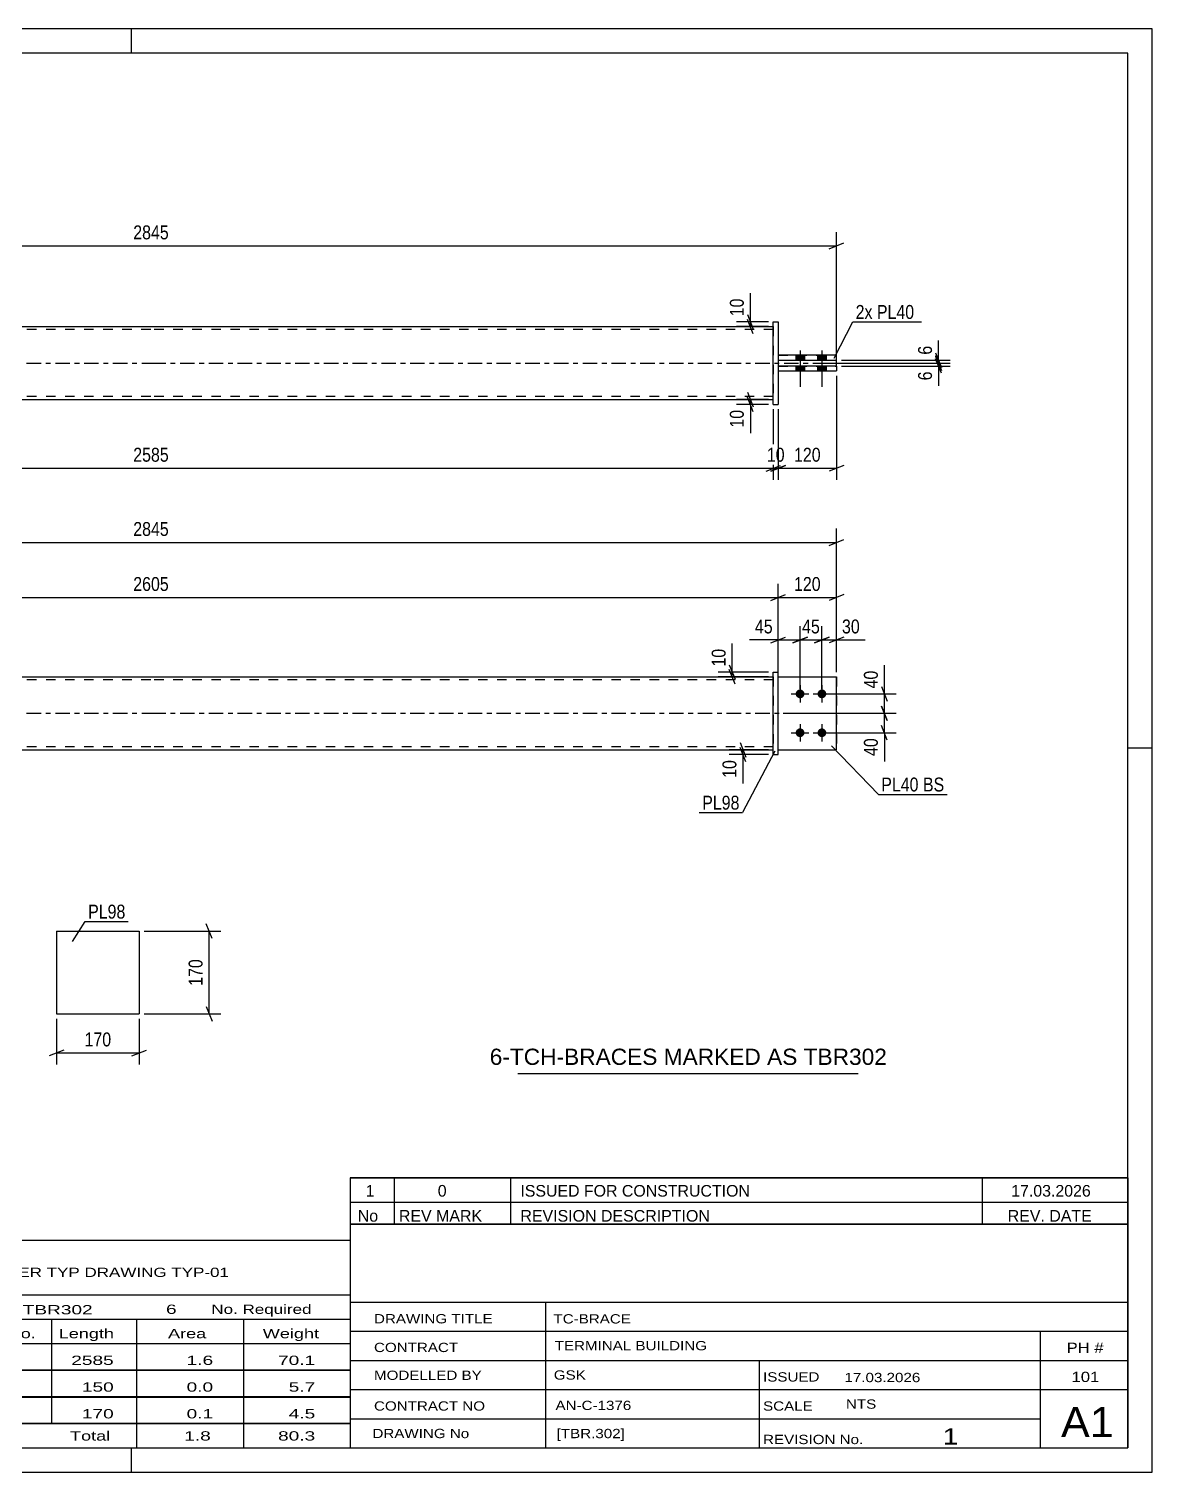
# Model space of a CAD drawing. Header units: millimetres. Extents: x 0 to 420, y 0 to 297.
# Drawn here: x 188.9 to 420, y 0 to 297 of the extents above; entities that cross this region are included whole.
import ezdxf

# ---------------------------------------------------------------- set-up
doc = ezdxf.new("R2010")
doc.units = ezdxf.units.MM
doc.linetypes.add('DXK_LINE_DOT2', pattern=[3.9198, 1.9599, -1.9599])
doc.linetypes.add('DXK_LINE_DOT3', pattern=[5.9187, 2.979, -0.9799, 0.9799, -0.9799])
doc.styles.add('Arial', font='ARIAL.TTF', dxfattribs={"height": 0.2})
doc.styles.add('Arial Narrow', font='ARIALN.TTF', dxfattribs={"height": 0.2})

# ---------------------------------------------------------------- blocks, each defined once
blk = doc.blocks.new('Unknown-580581929-1163')
at = {"color": 5, "linetype": 'Continuous'}
for p, q in [((420, 297), (0, 297)), ((210, 292), (210, 297)), ((420, 0), (420, 297)), ((415, 292), (5, 292)), ((415, 5), (415, 292)), ((420, 149), (415, 149)), ((5, 5), (415, 5)), ((210, 0), (210, 5)), ((0, 0), (420, 0))]:
    blk.add_line(p, q, dxfattribs=at)
blk = doc.blocks.new('Part-580581929-1818 - 1791')
at = {"color": 2, "linetype": 'Continuous'}
for p, q in [((343.05, 163.65), (355.05, 163.65)), ((355.05, 163.65), (355.05, 163.65)), ((355.05, 148.65), (355.05, 163.65)), ((343.05, 148.65), (355.05, 148.65))]:
    blk.add_line(p, q, dxfattribs=at)
at = {"color": 7, "linetype": 'DXK_LINE_DOT2'}
for p, q in [((343.05, 163.65), (355.05, 163.65)), ((343.05, 148.65), (343.05, 163.65)), ((343.05, 148.65), (343.05, 148.65)), ((343.05, 148.65), (355.05, 148.65))]:
    blk.add_line(p, q, dxfattribs=at)
blk = doc.blocks.new('Part-580581929-1798 - 1791')
at = {"color": 2, "linetype": 'Continuous'}
for p, q in [((342.05, 164.65), (343.05, 164.65)), ((342.05, 147.65), (342.05, 164.65)), ((343.05, 147.65), (343.05, 164.65)), ((342.05, 147.65), (342.05, 147.65)), ((342.05, 147.65), (343.05, 147.65))]:
    blk.add_line(p, q, dxfattribs=at)
at = {"color": 7, "linetype": 'DXK_LINE_DOT2'}
for p, q in [((342.05, 164.65), (343.05, 164.65)), ((342.05, 147.65), (343.05, 147.65))]:
    blk.add_line(p, q, dxfattribs=at)
blk = doc.blocks.new('Part-580581929-1823 - 1791')
at = {"color": 2, "linetype": 'Continuous'}
for p, q in [((85.95, 163.65), (213.95, 163.65)), ((214.05, 163.65), (342.05, 163.65)), ((85.95, 148.65), (213.95, 148.65)), ((214.05, 148.65), (342.05, 148.65))]:
    blk.add_line(p, q, dxfattribs=at)
at = {"color": 7, "linetype": 'DXK_LINE_DOT2'}
for p, q in [((85.95, 148.65), (85.95, 163.65)), ((342.05, 163.65), (342.05, 148.65)), ((213.95, 163.05), (85.95, 163.05)), ((342.05, 163.05), (214.05, 163.05)), ((213.95, 149.25), (85.95, 149.25)), ((342.05, 149.25), (214.05, 149.25))]:
    blk.add_line(p, q, dxfattribs=at)
at = {"color": 7, "linetype": 'DXK_LINE_DOT3'}
for p, q in [((75.95, 156.15), (213.95, 156.15)), ((214.05, 156.15), (352.05, 156.15))]:
    blk.add_line(p, q, dxfattribs=at)
blk = doc.blocks.new('Bolt-580581929-1824 - 1791')
at = {"linetype": 'Continuous'}
for points in [[(347.55, 161.05), (347.74, 161.03), (347.92, 160.97), (348.08, 160.88), (348.22, 160.75), (348.33, 160.6), (348.41, 160.43), (348.45, 160.24), (348.45, 160.05), (348.41, 159.87), (348.33, 159.7), (348.22, 159.55), (348.08, 159.42), (347.92, 159.33), (347.74, 159.27), (347.55, 159.25), (347.36, 159.27), (347.18, 159.33), (347.02, 159.42), (346.88, 159.55), (346.77, 159.7), (346.69, 159.87), (346.66, 160.05), (346.66, 160.24), (346.69, 160.43), (346.77, 160.6), (346.88, 160.75), (347.02, 160.88), (347.18, 160.97), (347.36, 161.03)], [(352.05, 161.05), (352.24, 161.03), (352.42, 160.97), (352.58, 160.88), (352.72, 160.75), (352.83, 160.6), (352.91, 160.43), (352.95, 160.24), (352.95, 160.05), (352.91, 159.87), (352.83, 159.7), (352.72, 159.55), (352.58, 159.42), (352.42, 159.33), (352.24, 159.27), (352.05, 159.25), (351.86, 159.27), (351.68, 159.33), (351.52, 159.42), (351.38, 159.55), (351.27, 159.7), (351.19, 159.87), (351.16, 160.05), (351.16, 160.24), (351.19, 160.43), (351.27, 160.6), (351.38, 160.75), (351.52, 160.88), (351.68, 160.97), (351.86, 161.03)], [(347.55, 153.05), (347.74, 153.03), (347.92, 152.97), (348.08, 152.88), (348.22, 152.75), (348.33, 152.6), (348.41, 152.43), (348.45, 152.24), (348.45, 152.05), (348.41, 151.87), (348.33, 151.7), (348.22, 151.55), (348.08, 151.42), (347.92, 151.33), (347.74, 151.27), (347.55, 151.25), (347.36, 151.27), (347.18, 151.33), (347.02, 151.42), (346.88, 151.55), (346.77, 151.7), (346.69, 151.87), (346.66, 152.05), (346.66, 152.24), (346.69, 152.43), (346.77, 152.6), (346.88, 152.75), (347.02, 152.88), (347.18, 152.97), (347.36, 153.03)], [(352.05, 153.05), (352.24, 153.03), (352.42, 152.97), (352.58, 152.88), (352.72, 152.75), (352.83, 152.6), (352.91, 152.43), (352.95, 152.24), (352.95, 152.05), (352.91, 151.87), (352.83, 151.7), (352.72, 151.55), (352.58, 151.42), (352.42, 151.33), (352.24, 151.27), (352.05, 151.25), (351.86, 151.27), (351.68, 151.33), (351.52, 151.42), (351.38, 151.55), (351.27, 151.7), (351.19, 151.87), (351.16, 152.05), (351.16, 152.24), (351.19, 152.43), (351.27, 152.6), (351.38, 152.75), (351.52, 152.88), (351.68, 152.97), (351.86, 153.03)]]:
    blk.add_hatch(color=1, dxfattribs=at).paths.add_polyline_path(points)
at = {"color": 1, "linetype": 'Continuous'}
for p, q in [((347.55, 161.95), (347.55, 158.35)), ((352.05, 161.95), (352.05, 158.35)), ((345.75, 160.15), (349.35, 160.15)), ((350.25, 160.15), (353.85, 160.15)), ((345.75, 152.15), (349.35, 152.15)), ((347.55, 153.95), (347.55, 150.35)), ((350.25, 152.15), (353.85, 152.15)), ((352.05, 153.95), (352.05, 150.35))]:
    blk.add_line(p, q, dxfattribs=at)
blk = doc.blocks.new('Part-580581929-1830 - 1791')
at = {"color": 7, "linetype": 'DXK_LINE_DOT2'}
for p, q in [((343.05, 163.65), (355.05, 163.65)), ((343.05, 148.65), (343.05, 163.65)), ((343.05, 163.65), (355.05, 163.65)), ((355.05, 163.65), (355.05, 163.65)), ((355.05, 163.65), (355.05, 148.65)), ((343.05, 148.65), (343.05, 148.65)), ((343.05, 148.65), (355.05, 148.65)), ((343.05, 148.65), (355.05, 148.65))]:
    blk.add_line(p, q, dxfattribs=at)
blk = doc.blocks.new('Bolt-580581929-2112 - 2109')
at = {"linetype": 'Continuous'}
for points in [[(348.45, 229.82), (346.65, 229.82), (346.65, 228.82), (348.45, 228.82)], [(348.45, 229.82), (346.65, 229.82), (346.65, 228.82), (348.45, 228.82)], [(352.95, 229.82), (351.15, 229.82), (351.15, 228.82), (352.95, 228.82)], [(352.95, 229.82), (351.15, 229.82), (351.15, 228.82), (352.95, 228.82)], [(348.45, 227.62), (346.65, 227.62), (346.65, 226.62), (348.45, 226.62)], [(348.45, 227.62), (346.65, 227.62), (346.65, 226.62), (348.45, 226.62)], [(352.95, 227.62), (351.15, 227.62), (351.15, 226.62), (352.95, 226.62)], [(352.95, 227.62), (351.15, 227.62), (351.15, 226.62), (352.95, 226.62)]]:
    blk.add_hatch(color=1, dxfattribs=at).paths.add_polyline_path(points)
at = {"color": 1, "linetype": 'Continuous'}
for p, q in [((346.65, 229.82), (346.65, 228.82)), ((346.65, 229.82), (346.65, 228.82)), ((347.55, 230.82), (347.55, 223.32)), ((347.55, 230.82), (347.55, 223.32)), ((348.45, 229.82), (348.45, 228.82)), ((348.45, 229.82), (348.45, 228.82)), ((351.15, 229.82), (351.15, 228.82)), ((351.15, 229.82), (351.15, 228.82)), ((352.05, 230.82), (352.05, 223.32)), ((352.05, 230.82), (352.05, 223.32)), ((352.95, 229.82), (352.95, 228.82)), ((352.95, 229.82), (352.95, 228.82)), ((346.65, 227.62), (346.65, 226.62)), ((346.65, 227.62), (346.65, 226.62)), ((348.45, 227.62), (348.45, 226.62)), ((348.45, 227.62), (348.45, 226.62)), ((351.15, 227.62), (351.15, 226.62)), ((351.15, 227.62), (351.15, 226.62)), ((352.95, 227.62), (352.95, 226.62)), ((352.95, 227.62), (352.95, 226.62))]:
    blk.add_line(p, q, dxfattribs=at)
blk = doc.blocks.new('Part-580581929-2117 - 2109')
at = {"color": 2, "linetype": 'Continuous'}
for p, q in [((85.95, 235.72), (213.95, 235.72)), ((214.05, 235.72), (342.05, 235.72)), ((85.95, 220.72), (213.95, 220.72)), ((214.05, 220.72), (342.05, 220.72))]:
    blk.add_line(p, q, dxfattribs=at)
at = {"color": 7, "linetype": 'DXK_LINE_DOT2'}
for p, q in [((85.95, 235.72), (85.95, 220.72)), ((213.95, 235.12), (85.95, 235.12)), ((342.05, 235.12), (214.05, 235.12)), ((342.05, 235.72), (342.05, 220.72)), ((213.95, 221.32), (85.95, 221.32)), ((342.05, 221.32), (214.05, 221.32))]:
    blk.add_line(p, q, dxfattribs=at)
at = {"color": 7, "linetype": 'DXK_LINE_DOT3'}
for p, q in [((75.95, 228.22), (213.95, 228.22)), ((214.05, 228.22), (352.05, 228.22))]:
    blk.add_line(p, q, dxfattribs=at)
blk = doc.blocks.new('Part-580581929-2118 - 2109')
at = {"color": 2, "linetype": 'Continuous'}
for p, q in [((342.05, 236.72), (342.05, 236.72)), ((342.05, 219.72), (342.05, 236.72)), ((342.05, 236.72), (343.05, 236.72)), ((343.05, 236.72), (343.05, 236.72)), ((343.05, 236.72), (343.05, 219.72)), ((342.05, 219.72), (343.05, 219.72)), ((342.05, 219.72), (342.05, 219.72)), ((343.05, 219.72), (343.05, 219.72))]:
    blk.add_line(p, q, dxfattribs=at)
at = {"color": 7, "linetype": 'DXK_LINE_DOT2'}
for p, q in [((342.05, 236.72), (343.05, 236.72)), ((342.05, 219.72), (343.05, 219.72)), ((343.05, 219.72), (343.05, 219.72))]:
    blk.add_line(p, q, dxfattribs=at)
blk = doc.blocks.new('Part-580581929-2134 - 2109')
at = {"color": 2, "linetype": 'Continuous'}
for p, q in [((355.05, 229.82), (343.05, 229.82)), ((343.05, 228.82), (355.05, 228.82)), ((355.05, 228.82), (355.05, 229.82))]:
    blk.add_line(p, q, dxfattribs=at)
at = {"color": 7, "linetype": 'DXK_LINE_DOT2'}
for p, q in [((343.05, 229.82), (343.05, 228.82)), ((343.05, 229.82), (355.05, 229.82)), ((343.05, 228.82), (355.05, 228.82))]:
    blk.add_line(p, q, dxfattribs=at)
blk = doc.blocks.new('Part-580581929-2139 - 2109')
at = {"color": 2, "linetype": 'Continuous'}
for p, q in [((355.05, 227.62), (343.05, 227.62)), ((343.05, 226.62), (355.05, 226.62)), ((355.05, 227.62), (355.05, 226.62))]:
    blk.add_line(p, q, dxfattribs=at)
at = {"color": 7, "linetype": 'DXK_LINE_DOT2'}
for p, q in [((343.05, 227.62), (343.05, 226.62)), ((343.05, 227.62), (355.05, 227.62)), ((343.05, 226.62), (355.05, 226.62))]:
    blk.add_line(p, q, dxfattribs=at)
blk = doc.blocks.new('Part-580581929-1390 - 1374')
at = {"color": 2, "linetype": 'Continuous'}
for p, q in [((194.56, 111.31), (194.56, 94.31)), ((194.56, 111.31), (211.56, 111.31)), ((211.56, 111.31), (211.56, 94.31)), ((194.56, 94.31), (211.56, 94.31))]:
    blk.add_line(p, q, dxfattribs=at)
blk = doc.blocks.new('StraightDimension-580581929-1926 - 1791')
at = {"color": 7, "linetype": 'Continuous'}
for p, q in [((343.05, 164.65), (343.05, 182.83)), ((355.05, 164.65), (355.05, 182.83)), ((341.55, 179.38), (344.55, 180.58)), ((343.05, 179.98), (355.05, 179.98)), ((356.55, 180.58), (353.55, 179.38))]:
    blk.add_line(p, q, dxfattribs=at)
at = {"color": 0}
blk.add_wipeout([(352.39, 180.73), (352.39, 184.93), (345.71, 184.93), (345.71, 180.73)], dxfattribs=at)
at = {"color": 3, "style": 'Arial Narrow'}
blk.add_text('120', height=2.863, dxfattribs=at).set_placement((346.31, 181.33))
blk = doc.blocks.new('StraightDimension-580581929-1887 - 1791')
at = {"color": 7, "linetype": 'Continuous'}
for p, q in [((72.95, 164.65), (72.95, 194.15)), ((355.05, 164.65), (355.05, 194.15)), ((74.45, 191.9), (71.45, 190.7)), ((72.95, 191.3), (355.05, 191.3)), ((353.55, 190.7), (356.55, 191.9))]:
    blk.add_line(p, q, dxfattribs=at)
at = {"color": 0}
blk.add_wipeout([(218.26, 192.05), (218.26, 196.25), (209.74, 196.25), (209.74, 192.05)], dxfattribs=at)
at = {"color": 3, "style": 'Arial Narrow'}
blk.add_text('2845', height=2.863, dxfattribs=at).set_placement((210.34, 192.65))
blk = doc.blocks.new('StraightDimension-580581929-1857 - 1791')
at = {"color": 7, "linetype": 'Continuous'}
for p, q in [((347.55, 161.15), (347.55, 174.09)), ((352.05, 161.15), (352.05, 174.09)), ((346.05, 170.64), (349.05, 171.84)), ((347.55, 171.24), (352.05, 171.24)), ((353.55, 171.84), (350.55, 170.64))]:
    blk.add_line(p, q, dxfattribs=at)
at = {"color": 0}
blk.add_wipeout([(352.23, 171.99), (352.23, 176.19), (347.37, 176.19), (347.37, 171.99)], dxfattribs=at)
at = {"color": 3, "style": 'Arial Narrow'}
blk.add_text('45', height=2.863, dxfattribs=at).set_placement((347.97, 172.59))
blk = doc.blocks.new('StraightDimension-580581929-1841 - 1791')
at = {"color": 7, "linetype": 'Continuous'}
for p, q in [((352.05, 161.15), (352.05, 174.09)), ((355.05, 164.65), (355.05, 174.09)), ((350.55, 170.64), (353.55, 171.84)), ((352.05, 171.24), (355.05, 171.24)), ((356.55, 171.84), (353.55, 170.64))]:
    blk.add_line(p, q, dxfattribs=at)
at = {"color": 0}
blk.add_wipeout([(360.43, 171.99), (360.43, 176.19), (355.58, 176.19), (355.58, 171.99)], dxfattribs=at)
at = {"color": 7, "linetype": 'Continuous'}
blk.add_line((355.05, 171.24), (360.96, 171.24), dxfattribs=at)
blk.add_line((355.05, 171.24), (360.96, 171.24), dxfattribs=at)
at = {"color": 3, "style": 'Arial Narrow'}
blk.add_text('30', height=2.863, dxfattribs=at).set_placement((356.18, 172.59))
blk = doc.blocks.new('StraightDimension-580581929-1870 - 1791')
at = {"color": 7, "linetype": 'Continuous'}
for p, q in [((343.05, 164.65), (343.05, 174.09)), ((347.55, 161.15), (347.55, 174.09)), ((341.55, 170.64), (344.55, 171.84)), ((343.05, 171.24), (347.55, 171.24)), ((349.05, 171.84), (346.05, 170.64))]:
    blk.add_line(p, q, dxfattribs=at)
at = {"color": 0}
blk.add_wipeout([(342.53, 171.99), (342.53, 176.19), (337.67, 176.19), (337.67, 171.99)], dxfattribs=at)
at = {"color": 7, "linetype": 'Continuous'}
blk.add_line((343.05, 171.24), (337.14, 171.24), dxfattribs=at)
blk.add_line((343.05, 171.24), (337.14, 171.24), dxfattribs=at)
at = {"color": 3, "style": 'Arial Narrow'}
blk.add_text('45', height=2.863, dxfattribs=at).set_placement((338.27, 172.59))
blk = doc.blocks.new('StraightDimension-580581929-1907 - 1791')
at = {"color": 7, "linetype": 'Continuous'}
for p, q in [((364.3, 161.65), (365.5, 158.65)), ((353.05, 160.15), (367.3, 160.15)), ((365.5, 154.65), (364.3, 157.65)), ((364.9, 156.15), (364.9, 160.15)), ((344.05, 156.15), (367.3, 156.15))]:
    blk.add_line(p, q, dxfattribs=at)
at = {"color": 0}
blk.add_wipeout([(364.15, 165.53), (359.95, 165.53), (359.95, 160.67), (364.15, 160.67)], dxfattribs=at)
at = {"color": 7, "linetype": 'Continuous'}
blk.add_line((364.9, 160.15), (364.9, 166.05), dxfattribs=at)
blk.add_line((364.9, 160.15), (364.9, 166.05), dxfattribs=at)
at = {"color": 3, "style": 'Arial Narrow'}
blk.add_text('40', height=2.863, rotation=90.0002, dxfattribs=at).set_placement((363.55, 161.27))
blk = doc.blocks.new('StraightDimension-580581929-1916 - 1791')
at = {"color": 7, "linetype": 'Continuous'}
for p, q in [((364.3, 157.65), (365.5, 154.65)), ((344.05, 156.15), (367.3, 156.15)), ((364.9, 152.15), (364.9, 156.15)), ((353.05, 152.15), (367.3, 152.15)), ((365.5, 150.65), (364.3, 153.65))]:
    blk.add_line(p, q, dxfattribs=at)
at = {"color": 0}
blk.add_wipeout([(364.15, 151.62), (359.95, 151.62), (359.95, 146.77), (364.15, 146.77)], dxfattribs=at)
at = {"color": 7, "linetype": 'Continuous'}
blk.add_line((364.9, 152.15), (364.9, 146.24), dxfattribs=at)
blk.add_line((364.9, 152.15), (364.9, 146.24), dxfattribs=at)
at = {"color": 3, "style": 'Arial Narrow'}
blk.add_text('40', height=2.863, rotation=90.0002, dxfattribs=at).set_placement((363.55, 147.37))
blk = doc.blocks.new('StraightDimension-580581929-1945 - 1791')
at = {"color": 7, "linetype": 'Continuous'}
for p, q in [((84.95, 157.15), (84.95, 182.83)), ((343.05, 164.65), (343.05, 182.83)), ((86.45, 180.58), (83.45, 179.38)), ((84.95, 179.98), (343.05, 179.98)), ((341.55, 179.38), (344.55, 180.58))]:
    blk.add_line(p, q, dxfattribs=at)
at = {"color": 0}
blk.add_wipeout([(218.26, 180.73), (218.26, 184.93), (209.74, 184.93), (209.74, 180.73)], dxfattribs=at)
at = {"color": 3, "style": 'Arial Narrow'}
blk.add_text('2605', height=2.863, dxfattribs=at).set_placement((210.34, 181.33))
blk = doc.blocks.new('StraightDimension-580581929-3105 - 1791')
at = {"color": 7, "linetype": 'Continuous'}
for p, q in [((341.05, 164.65), (330.73, 164.65)), ((341.05, 163.65), (330.73, 163.65)), ((332.98, 166.15), (334.18, 163.15)), ((334.18, 162.15), (332.98, 165.15)), ((333.58, 163.65), (333.58, 164.65))]:
    blk.add_line(p, q, dxfattribs=at)
at = {"color": 0}
blk.add_wipeout([(332.83, 170.03), (328.63, 170.03), (328.63, 165.17), (332.83, 165.17)], dxfattribs=at)
at = {"color": 7, "linetype": 'Continuous'}
blk.add_line((333.58, 164.65), (333.58, 170.55), dxfattribs=at)
blk.add_line((333.58, 164.65), (333.58, 170.55), dxfattribs=at)
at = {"color": 3, "style": 'Arial Narrow'}
blk.add_text('10', height=2.863, rotation=90.0002, dxfattribs=at).set_placement((332.23, 165.77))
blk = doc.blocks.new('StraightDimension-580581929-2070 - 1791')
at = {"color": 7, "linetype": 'Continuous'}
for p, q in [((341.05, 148.65), (332.95, 148.65)), ((335.2, 150.15), (336.4, 147.15)), ((336.4, 146.15), (335.2, 149.15)), ((335.8, 147.65), (335.8, 148.65)), ((341.05, 147.65), (332.95, 147.65))]:
    blk.add_line(p, q, dxfattribs=at)
at = {"color": 0}
blk.add_wipeout([(335.05, 147.12), (330.85, 147.12), (330.85, 142.27), (335.05, 142.27)], dxfattribs=at)
at = {"color": 7, "linetype": 'Continuous'}
blk.add_line((335.8, 147.65), (335.8, 141.74), dxfattribs=at)
blk.add_line((335.8, 147.65), (335.8, 141.74), dxfattribs=at)
at = {"color": 3, "style": 'Arial Narrow'}
blk.add_text('10', height=2.863, rotation=90.0002, dxfattribs=at).set_placement((334.45, 142.87))
blk = doc.blocks.new('StraightDimension-580581929-2164 - 2109')
at = {"color": 7, "linetype": 'Continuous'}
for p, q in [((74.45, 252.94), (71.45, 251.74)), ((72.95, 227.62), (72.95, 255.19)), ((353.55, 251.74), (356.55, 252.94)), ((355.05, 227.62), (355.05, 255.19)), ((72.95, 252.34), (355.05, 252.34))]:
    blk.add_line(p, q, dxfattribs=at)
at = {"color": 0}
blk.add_wipeout([(218.26, 253.09), (218.26, 257.29), (209.74, 257.29), (209.74, 253.09)], dxfattribs=at)
at = {"color": 3, "style": 'Arial Narrow'}
blk.add_text('2845', height=2.863, dxfattribs=at).set_placement((210.34, 253.69))
blk = doc.blocks.new('StraightDimension-580581929-2175 - 2109')
at = {"color": 7, "linetype": 'Continuous'}
for p, q in [((85.95, 218.72), (85.95, 204.18)), ((342.05, 218.72), (342.05, 204.18)), ((87.45, 207.18), (84.45, 205.98)), ((85.95, 206.58), (342.05, 206.58)), ((340.55, 205.98), (343.55, 207.18))]:
    blk.add_line(p, q, dxfattribs=at)
at = {"color": 0}
blk.add_wipeout([(218.26, 207.33), (218.26, 211.53), (209.74, 211.53), (209.74, 207.33)], dxfattribs=at)
at = {"color": 3, "style": 'Arial Narrow'}
blk.add_text('2585', height=2.863, dxfattribs=at).set_placement((210.34, 207.93))
blk = doc.blocks.new('StraightDimension-580581929-2202 - 2109')
at = {"color": 7, "linetype": 'Continuous'}
for p, q in [((342.05, 218.72), (342.05, 204.18)), ((343.05, 218.72), (343.05, 204.18)), ((340.55, 205.98), (343.55, 207.18)), ((344.55, 207.18), (341.55, 205.98)), ((342.05, 206.58), (343.05, 206.58))]:
    blk.add_line(p, q, dxfattribs=at)
at = {"color": 0}
blk.add_wipeout([(344.98, 207.33), (344.98, 211.53), (340.12, 211.53), (340.12, 207.33)], dxfattribs=at)
at = {"color": 3, "style": 'Arial Narrow'}
blk.add_text('10', height=2.863, dxfattribs=at).set_placement((340.72, 207.93))
blk = doc.blocks.new('StraightDimension-580581929-2211 - 2109')
at = {"color": 7, "linetype": 'Continuous'}
for p, q in [((355.05, 225.62), (355.05, 204.18)), ((343.05, 218.72), (343.05, 204.18)), ((341.55, 205.98), (344.55, 207.18)), ((343.05, 206.58), (355.05, 206.58)), ((356.55, 207.18), (353.55, 205.98))]:
    blk.add_line(p, q, dxfattribs=at)
at = {"color": 0}
blk.add_wipeout([(352.39, 207.33), (352.39, 211.53), (345.71, 211.53), (345.71, 207.33)], dxfattribs=at)
at = {"color": 3, "style": 'Arial Narrow'}
blk.add_text('120', height=2.863, dxfattribs=at).set_placement((346.31, 207.93))
blk = doc.blocks.new('StraightDimension-580581929-2222 - 2109')
at = {"color": 7, "linetype": 'Continuous'}
for p, q in [((341.05, 220.72), (334.47, 220.72)), ((336.72, 222.22), (337.92, 219.22)), ((337.92, 218.22), (336.72, 221.22)), ((337.32, 219.72), (337.32, 220.72)), ((341.05, 219.72), (334.47, 219.72))]:
    blk.add_line(p, q, dxfattribs=at)
at = {"color": 0}
blk.add_wipeout([(336.57, 219.2), (332.37, 219.2), (332.37, 214.34), (336.57, 214.34)], dxfattribs=at)
at = {"color": 7, "linetype": 'Continuous'}
blk.add_line((337.32, 219.72), (337.32, 213.82), dxfattribs=at)
blk.add_line((337.32, 219.72), (337.32, 213.82), dxfattribs=at)
at = {"color": 3, "style": 'Arial Narrow'}
blk.add_text('10', height=2.863, rotation=90.0002, dxfattribs=at).set_placement((335.97, 214.94))
blk = doc.blocks.new('StraightDimension-580581929-2243 - 2109')
at = {"color": 7, "linetype": 'Continuous'}
for p, q in [((375.45, 229.72), (376.65, 226.72)), ((376.65, 226.12), (375.45, 229.12)), ((350.8, 228.22), (378.45, 228.22)), ((356.05, 227.62), (378.45, 227.62)), ((376.05, 227.62), (376.05, 228.22))]:
    blk.add_line(p, q, dxfattribs=at)
at = {"color": 0}
blk.add_wipeout([(375.3, 227.1), (371.1, 227.1), (371.1, 224.07), (375.3, 224.07)], dxfattribs=at)
at = {"color": 7, "linetype": 'Continuous'}
blk.add_line((376.05, 227.62), (376.05, 223.55), dxfattribs=at)
blk.add_line((376.05, 227.62), (376.05, 223.55), dxfattribs=at)
at = {"color": 3, "style": 'Arial Narrow'}
blk.add_text('6', height=2.86, rotation=90.0002, dxfattribs=at).set_placement((374.7, 224.67))
blk = doc.blocks.new('StraightDimension-580581929-2252 - 2109')
at = {"color": 7, "linetype": 'Continuous'}
for p, q in [((356.05, 228.82), (378.45, 228.82)), ((375.45, 230.32), (376.65, 227.32)), ((376.65, 226.72), (375.45, 229.72)), ((376.05, 228.22), (376.05, 228.82)), ((350.8, 228.22), (378.45, 228.22))]:
    blk.add_line(p, q, dxfattribs=at)
at = {"color": 0}
blk.add_wipeout([(375.3, 232.38), (371.1, 232.38), (371.1, 229.35), (375.3, 229.35)], dxfattribs=at)
at = {"color": 7, "linetype": 'Continuous'}
blk.add_line((376.05, 228.82), (376.05, 232.9), dxfattribs=at)
blk.add_line((376.05, 228.82), (376.05, 232.9), dxfattribs=at)
at = {"color": 3, "style": 'Arial Narrow'}
blk.add_text('6', height=2.86, rotation=90.0002, dxfattribs=at).set_placement((374.7, 229.95))
blk = doc.blocks.new('StraightDimension-580581929-2261 - 2109')
at = {"color": 7, "linetype": 'Continuous'}
for p, q in [((336.72, 238.22), (337.92, 235.22)), ((341.05, 236.72), (334.47, 236.72)), ((341.05, 235.72), (334.47, 235.72)), ((337.92, 234.22), (336.72, 237.22)), ((337.32, 235.72), (337.32, 236.72))]:
    blk.add_line(p, q, dxfattribs=at)
at = {"color": 0}
blk.add_wipeout([(336.57, 242.1), (332.37, 242.1), (332.37, 237.25), (336.57, 237.25)], dxfattribs=at)
at = {"color": 7, "linetype": 'Continuous'}
blk.add_line((337.32, 236.72), (337.32, 242.63), dxfattribs=at)
blk.add_line((337.32, 236.72), (337.32, 242.63), dxfattribs=at)
at = {"color": 3, "style": 'Arial Narrow'}
blk.add_text('10', height=2.863, rotation=90.0002, dxfattribs=at).set_placement((335.97, 237.85))
blk = doc.blocks.new('StraightDimension-580581929-1402 - 1374')
at = {"color": 7, "linetype": 'Continuous'}
for p, q in [((194.56, 93.31), (194.56, 83.86)), ((211.56, 93.31), (211.56, 83.86)), ((196.06, 86.86), (193.06, 85.66)), ((194.56, 86.26), (211.56, 86.26)), ((210.06, 85.66), (213.06, 86.86))]:
    blk.add_line(p, q, dxfattribs=at)
at = {"color": 0}
blk.add_wipeout([(206.4, 87.01), (206.4, 91.21), (199.72, 91.21), (199.72, 87.01)], dxfattribs=at)
at = {"color": 3, "style": 'Arial Narrow'}
blk.add_text('170', height=2.863, dxfattribs=at).set_placement((200.32, 87.61))
blk = doc.blocks.new('StraightDimension-580581929-1392 - 1374')
at = {"color": 7, "linetype": 'Continuous'}
for p, q in [((212.56, 111.31), (228.35, 111.31)), ((226.55, 109.81), (225.35, 112.81)), ((225.95, 94.31), (225.95, 111.31)), ((225.35, 95.81), (226.55, 92.81)), ((212.56, 94.31), (228.35, 94.31))]:
    blk.add_line(p, q, dxfattribs=at)
at = {"color": 0}
blk.add_wipeout([(225.2, 106.15), (221, 106.15), (221, 99.47), (225.2, 99.47)], dxfattribs=at)
at = {"color": 3, "style": 'Arial Narrow'}
blk.add_text('170', height=2.863, rotation=90.0002, dxfattribs=at).set_placement((224.6, 100.07))
blk = doc.blocks.new('Unknown-580581929-3734')
at = {"color": 7, "linetype": 'Continuous'}
for p, q in [((255, 51.05), (255, 5)), ((255, 51.05), (415, 51.05)), ((415, 51), (415, 5)), ((255, 35), (415, 35)), ((295.14, 35), (295.14, 5)), ((255, 29), (415, 29)), ((397, 5.05), (397, 29.05)), ((255, 23), (415, 23)), ((339.14, 23), (339.14, 5)), ((255, 17), (415, 17)), ((255, 11), (397, 11)), ((255, 5), (415, 5))]:
    blk.add_line(p, q, dxfattribs=at)
at = {"color": 7, "style": 'Arial Narrow'}
for s, height, width, p in [('DRAWING TITLE', 1.9089, 1.425378, (259.88, 30.61)), ('TC-BRACE', 1.909, 1.425378, (296.81, 30.59)), ('TERMINAL BUILDING', 1.9089, 1.425378, (297.06, 25.07)), ('CONTRACT', 1.909, 1.425378, (259.88, 24.71)), ('MODELLED BY', 1.9089, 1.425378, (259.88, 18.98)), ('GSK', 1.909, 1.425378, (296.88, 19.04)), ('ISSUED', 1.909, 1.425378, (339.94, 18.64)), ('17.03.2026', 1.909, 1.425378, (356.69, 18.52)), ('CONTRACT NO', 1.9089, 1.425378, (259.88, 12.66)), ('AN-C-1376', 1.909, 1.425378, (297.23, 12.78)), ('SCALE', 1.909, 1.425378, (339.94, 12.65)), ('A1', 6.204, 1.25, (401.24, 7.2)), ('DRAWING No', 1.909, 1.425378, (259.56, 7)), ('[TBR.302]', 1.909, 1.425378, (297.46, 6.99)), ('1', 3.34, 1.5, (376.91, 5.68)), ('REVISION No.', 1.9089, 1.425378, (339.94, 5.77))]:
    blk.add_text(s, height=height, dxfattribs=dict(at, width=width)).set_placement(p)
at = {"color": 7, "linetype": 'Continuous', "style": 'Arial Narrow'}
for s, height, width, p in [('PH #', 2.1, 1.42538, (402.4, 24.55)), ('101', 2.1, 1.42538, (403.41, 18.55)), ('NTS', 1.909, 1.425378, (357, 13.05))]:
    blk.add_text(s, height=height, dxfattribs=dict(at, width=width)).set_placement(p)
blk = doc.blocks.new('Unknown-580581929-3735')
at = {"color": 7, "linetype": 'Continuous'}
for p, q in [((255, 60.55), (415, 60.55)), ((415, 60.55), (255, 60.55)), ((255, 60.55), (255, 55.55)), ((264, 60.55), (264, 55.55)), ((288, 60.55), (288, 55.55)), ((385, 60.55), (385, 55.55)), ((415, 60.55), (415, 55.55)), ((255, 55.55), (415, 55.55)), ((255, 55.55), (255, 51.05)), ((255, 55.55), (415, 55.55)), ((264, 55.55), (264, 51.05)), ((288, 55.55), (288, 51.05)), ((385, 55.55), (385, 51.05)), ((415, 55.55), (415, 51.05)), ((415, 51.05), (255, 51.05))]:
    blk.add_line(p, q, dxfattribs=at)
at = {"color": 7, "linetype": 'Continuous', "style": 'Arial Narrow'}
for s, height, width, p in [('1', 2.39, 1.196471, (258.16, 56.7)), ('0', 2.39, 1.196471, (273, 56.7)), ('ISSUED FOR CONSTRUCTION', 2.3861, 1.196471, (290, 56.7)), ('17.03.2026', 2.386, 1.196471, (391, 56.7)), ('No', 2.386, 1.2, (256.54, 51.55)), ('REV MARK', 2.386, 1.2, (265, 51.55)), ('REVISION DESCRIPTION', 2.3861, 1.2, (290, 51.55)), ('REV. DATE', 2.386, 1.2, (390.28, 51.55))]:
    blk.add_text(s, height=height, dxfattribs=dict(at, width=width)).set_placement(p)
blk = doc.blocks.new('Unknown-580581929-3736')
at = {"color": 7, "linetype": 'Continuous'}
for p, q in [((95, 47.75), (255, 47.75)), ((95, 36.5), (95, 47.75)), ((255, 47.75), (255, 36.5)), ((95, 36.5), (255, 36.5)), ((95, 36.5), (95, 31.5)), ((255, 36.5), (255, 31.5)), ((95, 31.5), (255, 31.5)), ((95, 31.5), (95, 26.5)), ((119, 31.5), (119, 26.5)), ((154.5, 31.5), (154.5, 26.5)), ((180.5, 31.5), (180.5, 26.5)), ((193.5, 31.5), (193.5, 26.5)), ((211, 31.5), (211, 26.5)), ((233, 31.5), (233, 26.5)), ((255, 31.5), (255, 26.5)), ((95, 26.5), (255, 26.5)), ((95, 26.45), (95, 21.05)), ((95, 26.45), (255, 26.45)), ((119, 26.5), (119, 21)), ((154.5, 26.5), (154.5, 21)), ((180.5, 26.5), (180.5, 21)), ((193.5, 26.5), (193.5, 21)), ((211, 26.5), (211, 21)), ((233, 26.5), (233, 21)), ((255, 26.45), (255, 21.05)), ((95, 21.05), (255, 21.05)), ((95, 20.95), (95, 15.55)), ((95, 20.95), (255, 20.95)), ((119, 21), (119, 15.5)), ((154.5, 21), (154.5, 15.5)), ((180.5, 21), (180.5, 15.5)), ((193.5, 21), (193.5, 15.5)), ((211, 21), (211, 15.5)), ((233, 21), (233, 15.5)), ((255, 20.95), (255, 15.55)), ((95, 15.55), (255, 15.55)), ((95, 15.45), (95, 10.05)), ((95, 15.45), (255, 15.45)), ((119, 15.5), (119, 10)), ((154.5, 15.5), (154.5, 10)), ((180.5, 15.5), (180.5, 10)), ((193.5, 15.5), (193.5, 10)), ((211, 15.5), (211, 10)), ((233, 15.5), (233, 10)), ((255, 15.45), (255, 10.05)), ((95, 10.05), (255, 10.05)), ((95, 10), (255, 10)), ((95, 10), (95, 5)), ((211, 10), (211, 5)), ((233, 10), (233, 5)), ((255, 10), (255, 5)), ((95, 5), (255, 5))]:
    blk.add_line(p, q, dxfattribs=at)
at = {"color": 7, "style": 'Arial Narrow'}
for s, height, width, p in [('GENERAL NOTES & WELD DETAILS :', 2.8633, 1.4, (96.15, 40.06)), ('REFER TYP DRAWING TYP-01', 1.9089, 1.6, (179.7, 40.16)), ("MATERIAL LIST FOR ASSEMBLY MK'D", 1.9089, 1.6, (96.15, 32.56)), ('TBR302', 1.909, 1.794707, (187.59, 32.47)), ('6', 1.91, 1.794707, (217.08, 32.56)), ('No. Required', 1.9089, 1.6, (226.41, 32.56)), ('Mark', 1.909, 1.7, (96.34, 27.5)), ('Profile', 1.909, 1.7, (129.41, 27.5)), ('Material', 1.909, 1.7, (159.54, 27.56)), ('No.', 1.909, 1.7, (184.5, 27.56)), ('Length', 1.909, 1.7, (195, 27.56)), ('Area', 1.909, 1.7, (217.5, 27.56)), ('Weight', 1.909, 1.7, (237, 27.56))]:
    blk.add_text(s, height=height, dxfattribs=dict(at, width=width)).set_placement(p)
at = {"color": 7, "linetype": 'Continuous', "style": 'Arial Narrow'}
for s, height, width, p in [('TBR302', 1.909, 1.794707, (96.5, 22.06)), ('SHS150*6', 1.909, 1.794707, (121, 22.06)), ('E350', 1.909, 1.794707, (160.74, 22.06)), ('1', 1.91, 1.794707, (184.86, 22.06)), ('2585', 1.909, 1.794707, (197.58, 22.06)), ('1.6', 1.909, 1.794707, (221.32, 22.06)), ('70.1', 1.909, 1.794707, (240.14, 22.06)), ('PL40', 1.909, 1.794707, (96.5, 16.56)), ('PL10*120', 1.909, 1.794707, (121, 16.56)), ('E350', 1.909, 1.794707, (160.74, 16.56)), ('4', 1.91, 1.794707, (184.86, 16.56)), ('150', 1.909, 1.794707, (199.77, 16.56)), ('0.0', 1.909, 1.794707, (221.32, 16.56)), ('5.7', 1.909, 1.794707, (242.33, 16.56)), ('PL98', 1.909, 1.794707, (96.5, 11.06)), ('PL10*170', 1.909, 1.794707, (121, 11.06)), ('E350', 1.909, 1.794707, (160.74, 11.06)), ('2', 1.91, 1.794707, (184.86, 11.06)), ('170', 1.909, 1.794707, (199.77, 11.06)), ('0.1', 1.909, 1.794707, (221.32, 11.06)), ('4.5', 1.909, 1.794707, (242.33, 11.06)), ('Total', 1.909, 1.7, (197.33, 6.5)), ('1.8', 1.909, 1.794707, (220.83, 6.5)), ('80.3', 1.909, 1.794707, (240.14, 6.5))]:
    blk.add_text(s, height=height, dxfattribs=dict(at, width=width)).set_placement(p)
blk = doc.blocks.new('Unknown-580581929-3737')
at = {"color": 7, "linetype": 'Continuous'}
blk.add_line((289.5, 82.05), (359.5, 82.05), dxfattribs=at)
at = {"color": 7, "style": 'Arial'}
blk.add_text('6-TCH-BRACES MARKED AS TBR302', height=3.3428, dxfattribs=at).set_placement((283.69, 83.8))
blk = doc.blocks.new('Mark-580581929-1794 - 1791')
at = {"color": 0}
blk.add_wipeout([(335.1, 136.33), (335.1, 139.33), (327.42, 139.33), (327.42, 136.33)], dxfattribs=at)
blk.add_wipeout([(335.1, 136.33), (335.1, 139.33), (327.42, 139.33), (327.42, 136.33)], dxfattribs=at)
at = {"color": 30, "linetype": 'Continuous'}
for p in [(342.36, 148.34), (326.82, 135.73)]:
    blk.add_line(p, (335.7, 135.73), dxfattribs=at)
at = {"color": 3, "style": 'Arial Narrow'}
blk.add_text('PL98', height=2.863, dxfattribs=at).set_placement((327.42, 136.33))
blk = doc.blocks.new('MarkSet-580581929-2094 - 1791')
at = {"color": 0}
blk.add_wipeout([(371.94, 140.07), (371.94, 143.07), (364.26, 143.07), (364.26, 140.07)], dxfattribs=at)
blk.add_wipeout([(371.94, 140.07), (371.94, 143.07), (364.26, 143.07), (364.26, 140.07)], dxfattribs=at)
at = {"color": 30, "linetype": 'Continuous'}
blk.add_line((353.99, 149.44), (363.66, 139.47), dxfattribs=at)
at = {"color": 0}
blk.add_wipeout([(377.22, 140.07), (377.22, 143.07), (372.84, 143.07), (372.84, 140.07)], dxfattribs=at)
blk.add_wipeout([(377.22, 140.07), (377.22, 143.07), (372.84, 143.07), (372.84, 140.07)], dxfattribs=at)
at = {"color": 30, "linetype": 'Continuous'}
blk.add_line((363.66, 139.47), (377.82, 139.47), dxfattribs=at)
at = {"color": 3, "style": 'Arial Narrow'}
for s, p in [('PL40', (364.26, 140.07)), ('BS', (372.84, 140.07))]:
    blk.add_text(s, height=2.863, dxfattribs=at).set_placement(p)
blk = doc.blocks.new('MarkSet-580581929-2314 - 2109')
at = {"color": 0}
blk.add_wipeout([(362.46, 237.31), (362.46, 240.31), (358.99, 240.31), (358.99, 237.31)], dxfattribs=at)
blk.add_wipeout([(362.46, 237.31), (362.46, 240.31), (358.99, 240.31), (358.99, 237.31)], dxfattribs=at)
at = {"color": 30, "linetype": 'Continuous'}
blk.add_line((354.57, 229.22), (358.39, 236.71), dxfattribs=at)
at = {"color": 0}
blk.add_wipeout([(371.04, 237.31), (371.04, 240.31), (363.36, 240.31), (363.36, 237.31)], dxfattribs=at)
blk.add_wipeout([(371.04, 237.31), (371.04, 240.31), (363.36, 240.31), (363.36, 237.31)], dxfattribs=at)
at = {"color": 30, "linetype": 'Continuous'}
blk.add_line((358.39, 236.71), (372.54, 236.71), dxfattribs=at)
at = {"color": 3, "style": 'Arial Narrow'}
for s, p in [('2x', (358.99, 237.31)), ('PL40', (363.36, 237.31))]:
    blk.add_text(s, height=2.863, dxfattribs=at).set_placement(p)
blk = doc.blocks.new('Mark-580581929-1386 - 1374')
at = {"color": 0}
blk.add_wipeout([(208.72, 113.91), (208.72, 116.91), (201.05, 116.91), (201.05, 113.91)], dxfattribs=at)
blk.add_wipeout([(208.72, 113.91), (208.72, 116.91), (201.05, 116.91), (201.05, 113.91)], dxfattribs=at)
at = {"color": 30, "linetype": 'Continuous'}
for p, q in [((197.81, 109.21), (200.45, 113.31)), ((200.45, 113.31), (209.32, 113.31))]:
    blk.add_line(p, q, dxfattribs=at)
at = {"color": 3, "style": 'Arial Narrow'}
blk.add_text('PL98', height=2.863, dxfattribs=at).set_placement((201.05, 113.91))

msp = doc.modelspace()

# ---------------------------------------------------------------- block references
for name in ['Unknown-580581929-1163', 'Part-580581929-2117 - 2109', 'Part-580581929-2118 - 2109', 'Part-580581929-2134 - 2109', 'Bolt-580581929-2112 - 2109', 'Part-580581929-2139 - 2109', 'Part-580581929-1823 - 1791', 'Part-580581929-1798 - 1791', 'Part-580581929-1818 - 1791', 'Part-580581929-1830 - 1791', 'Bolt-580581929-1824 - 1791', 'Part-580581929-1390 - 1374', 'Unknown-580581929-3737', 'Unknown-580581929-3735', 'Unknown-580581929-3734', 'Unknown-580581929-3736']:
    msp.add_blockref(name, (0, 0))

# ---------------------------------------------------------------- next in the draw order: block references
for name in ['StraightDimension-580581929-2164 - 2109', 'StraightDimension-580581929-2175 - 2109', 'StraightDimension-580581929-1926 - 1791', 'StraightDimension-580581929-2070 - 1791', 'Mark-580581929-1386 - 1374', 'StraightDimension-580581929-1402 - 1374']:
    msp.add_blockref(name, (0, 0))

# ---------------------------------------------------------------- next in the draw order: block references
for name in ['StraightDimension-580581929-2261 - 2109', 'StraightDimension-580581929-2202 - 2109', 'StraightDimension-580581929-1887 - 1791', 'Mark-580581929-1794 - 1791', 'StraightDimension-580581929-1392 - 1374']:
    msp.add_blockref(name, (0, 0))

# ---------------------------------------------------------------- next in the draw order: block references
for name in ['StraightDimension-580581929-2211 - 2109', 'StraightDimension-580581929-1857 - 1791']:
    msp.add_blockref(name, (0, 0))

# ---------------------------------------------------------------- next in the draw order: block references
for name in ['StraightDimension-580581929-2243 - 2109', 'StraightDimension-580581929-2222 - 2109', 'StraightDimension-580581929-1870 - 1791', 'StraightDimension-580581929-1841 - 1791']:
    msp.add_blockref(name, (0, 0))

# ---------------------------------------------------------------- next in the draw order: block references
for name in ['StraightDimension-580581929-2252 - 2109', 'StraightDimension-580581929-1907 - 1791']:
    msp.add_blockref(name, (0, 0))

# ---------------------------------------------------------------- next in the draw order: block references
for name in ['MarkSet-580581929-2314 - 2109', 'StraightDimension-580581929-1916 - 1791']:
    msp.add_blockref(name, (0, 0))

# ---------------------------------------------------------------- next in the draw order: block references
for name in ['StraightDimension-580581929-1945 - 1791', 'MarkSet-580581929-2094 - 1791']:
    msp.add_blockref(name, (0, 0))

# ---------------------------------------------------------------- next in the draw order: block references
msp.add_blockref('StraightDimension-580581929-3105 - 1791', (0, 0))

doc.saveas('drawing.dxf')
